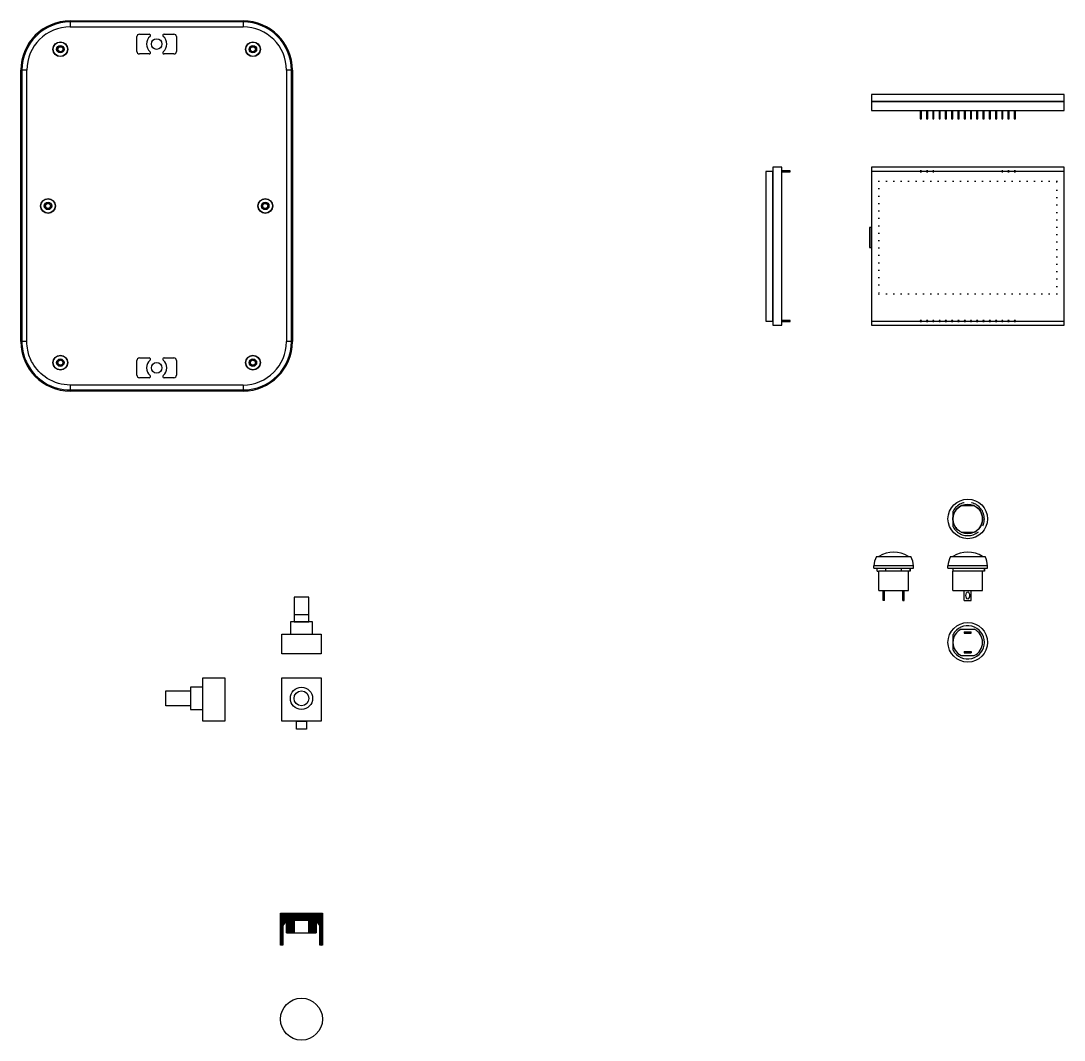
# Model space of a CAD drawing. Header units: millimetres. Extents: x 55 to 809, y 40 to 566.
# Drawn here: x 386.3 to 808.9, y 61.5 to 474.5 of the extents above; entities that cross this region are included whole.
import ezdxf

# ---------------------------------------------------------------- set-up
doc = ezdxf.new("R2010")
doc.units = ezdxf.units.MM
doc.linetypes.add('ACAD_ISO02W100', pattern=[15, 12, -3])
doc.linetypes.add('ACAD_ISO07W100', pattern=[3, 0.1, -2.9])
doc.layers.get('0').update_dxf_attribs({"lineweight": 25, "true_color": 0xffffff})
for name, color, linetype, lineweight, true_color in [('back_outline', 7, 'Continuous', 25, 0x000000), ('disp_outline', 7, 'Continuous', 25, 0x000000), ('disp_VA', 7, 'ACAD_ISO07W100', 25, 0x000000), ('FL13N_back', 1, 'ACAD_ISO02W100', 25, 0xff0000), ('FL13N_outline', 7, 'Continuous', 25, 0x000000), ('mentor', 7, 'Continuous', 25, 0x000000), ('PEC16_outline', 7, 'Continuous', 25, 0x000000), ('Visible (ISO)', 7, 'Continuous', 25, 0xffffff), ('Visible Narrow (ISO)', 7, 'Continuous', 25, 0xffffff)]:
    doc.layers.add(name, color=color, linetype=linetype, lineweight=lineweight, true_color=true_color)

# ---------------------------------------------------------------- blocks, each defined once
blk = doc.blocks.new('FL13N_F')
at = {"layer": 'FL13N_back'}
for p, q in [((-2.62, 5.4), (2.62, 5.4)), ((-5.95, -3.19), (-5.95, 3.19)), ((-2.62, -5.4), (2.62, -5.4))]:
    blk.add_line(p, q, dxfattribs=at)
for radius, start, end in [(6, 115.8419, 244.1581), (6.75, 208.1784, 151.8216), (6, 295.8419, 64.1581)]:
    blk.add_arc((0, 0), radius, start, end, dxfattribs=at)
at = {"layer": 'FL13N_outline'}
for radius in [8, 6]:
    blk.add_circle((0, 0), radius, dxfattribs=at)
blk = doc.blocks.new('FL13N_B')
at = {"layer": 'FL13N_outline'}
for p, q in [((-2.62, 5.4), (2.62, 5.4)), ((-5.95, -3.19), (-5.95, 3.19)), ((-1.4, 4.21), (1.4, 4.21)), ((-1.4, 4.21), (-1.4, 3.71)), ((-1.4, 3.71), (1.4, 3.71)), ((1.4, 3.71), (1.4, 4.21)), ((-1.4, -3.71), (1.4, -3.71)), ((-1.4, -3.71), (-1.4, -4.21)), ((-1.4, -4.21), (1.4, -4.21)), ((1.4, -3.71), (1.4, -4.21)), ((-2.62, -5.4), (2.62, -5.4))]:
    blk.add_line(p, q, dxfattribs=at)
blk.add_circle((0, 0), 8, dxfattribs=at)
for radius, start, end in [(6, 115.8419, 244.1581), (6.75, 208.1784, 151.8216), (6, 295.8419, 64.1581)]:
    blk.add_arc((0, 0), radius, start, end, dxfattribs=at)
blk = doc.blocks.new('FL13_S1')
at = {"layer": 'FL13N_outline'}
for p, q in [((-7, 4.8), (7, 4.8)), ((-8, 0), (-8, 1)), ((8, 1), (-8, 1)), ((-8, 0), (8, 0)), ((-6.75, 0), (6.75, 0)), ((-5.95, -1.2), (-5.95, 0)), ((6.75, -1.2), (6.75, 0)), ((6.75, 0), (6.75, -1.2)), ((8, 0), (8, 1)), ((8, 0), (8, 1)), ((-6, -9), (-6, -1.2)), ((6.75, -1.2), (-5.95, -1.2)), ((6, -9), (6, -1.2)), ((-6, -9), (6, -9)), ((-1.4, -13), (-1.4, -9)), ((1.4, -13), (1.4, -9)), ((-1.4, -13), (1.4, -13))]:
    blk.add_line(p, q, dxfattribs=at)
for centre, radius, start, end in [((0.99, 0.66), 9, 152.6473, 177.8656), ((0, -4.94), 11.44, 58.3616, 121.6384), ((-0.99, 0.66), 9, 2.1344, 27.3527)]:
    blk.add_arc(centre, radius, start, end, dxfattribs=at)
blk.add_ellipse((0, -11), major_axis=(0, 1.44), ratio=0.495127, dxfattribs=at)
blk = doc.blocks.new('FL13_S2')
at = {"layer": 'FL13N_outline'}
for p, q in [((-7, 4.8), (7, 4.8)), ((-8, 0), (-8, 1)), ((8, 1), (-8, 1)), ((-8, 0), (8, 0)), ((-6.75, 0), (6.75, 0)), ((-6.75, -1.2), (-6.75, 0)), ((-3.19, -1.2), (-3.19, 0)), ((3.19, -1.2), (3.19, 0)), ((6.75, -1.2), (6.75, 0)), ((6.75, 0), (6.75, -1.2)), ((8, 0), (8, 1)), ((8, 0), (8, 1)), ((-6.75, -1.2), (-5.95, -1.2)), ((-6, -9), (-6, -1.2)), ((6.75, -1.2), (-5.95, -1.2)), ((6, -9), (6, -1.2)), ((-6, -9), (6, -9)), ((-4.21, -13), (-4.21, -9)), ((-3.71, -13), (-3.71, -9)), ((3.71, -13), (3.71, -9)), ((4.21, -13), (4.21, -9)), ((-3.71, -13), (-4.21, -13)), ((3.71, -13), (4.21, -13))]:
    blk.add_line(p, q, dxfattribs=at)
for centre, radius, start, end in [((0.99, 0.66), 9, 152.6473, 177.8656), ((0, -4.94), 11.44, 58.3616, 121.6384), ((-0.99, 0.66), 9, 2.1344, 27.3527)]:
    blk.add_arc(centre, radius, start, end, dxfattribs=at)
blk = doc.blocks.new('disp_s')
at = {"layer": 'back_outline'}
for p, q in [((6.4, 1.67), (2.8, 1.67)), ((2.8, 1.67), (2.8, -62.33)), ((2.8, 0.25), (2.8, -0.25)), ((6.4, -62.33), (6.4, 1.67)), ((9.8, 0.25), (6.4, 0.25)), ((9.8, -0.25), (9.8, 0.25)), ((6.4, -0.25), (9.8, -0.25)), ((2.8, -60.41), (2.8, -60.91)), ((2.8, -62.33), (6.4, -62.33)), ((9.8, -60.41), (6.4, -60.41)), ((6.4, -60.91), (9.8, -60.91)), ((9.8, -60.91), (9.8, -60.41))]:
    blk.add_line(p, q, dxfattribs=at)
at = {"layer": 'disp_outline'}
for p, q in [((2.8, 0), (0, 0)), ((0, 0), (0, -60.66)), ((2.8, -60.66), (2.8, 0)), ((0, -60.66), (2.8, -60.66))]:
    blk.add_line(p, q, dxfattribs=at)
blk = doc.blocks.new('disp_f')
at = {"layer": 'back_outline'}
for p, q in [((78, 0), (0, 0)), ((0, 0), (0, -64)), ((78, -64), (78, 0)), ((0, -64), (78, -64))]:
    blk.add_line(p, q, dxfattribs=at)
at = {"layer": 'disp_outline'}
for p, q in [((78, -1.67), (0, -1.67)), ((0, -1.67), (0, -62.33)), ((20.2, -1.42), (19.7, -1.42)), ((19.7, -1.42), (19.7, -1.92)), ((19.7, -1.92), (20.2, -1.92)), ((20.2, -1.92), (20.2, -1.42)), ((22.74, -1.42), (22.24, -1.42)), ((22.24, -1.42), (22.24, -1.92)), ((22.24, -1.92), (22.74, -1.92)), ((22.74, -1.92), (22.74, -1.42)), ((25.28, -1.42), (24.78, -1.42)), ((24.78, -1.42), (24.78, -1.92)), ((24.78, -1.92), (25.28, -1.92)), ((25.28, -1.92), (25.28, -1.42)), ((53.22, -1.42), (52.72, -1.42)), ((52.72, -1.42), (52.72, -1.92)), ((52.72, -1.92), (53.22, -1.92)), ((53.22, -1.92), (53.22, -1.42)), ((55.76, -1.42), (55.26, -1.42)), ((55.26, -1.42), (55.26, -1.92)), ((55.26, -1.92), (55.76, -1.92)), ((55.76, -1.92), (55.76, -1.42)), ((58.3, -1.42), (57.8, -1.42)), ((57.8, -1.42), (57.8, -1.92)), ((57.8, -1.92), (58.3, -1.92)), ((58.3, -1.92), (58.3, -1.42)), ((78, -62.33), (78, -1.67)), ((0, -24.49), (-0.8, -24.49)), ((-0.8, -24.49), (-0.8, -32.49)), ((0, -32.49), (0, -24.49)), ((-0.8, -32.49), (0, -32.49)), ((0, -62.33), (78, -62.33)), ((20.2, -62.08), (19.7, -62.08)), ((19.7, -62.08), (19.7, -62.58)), ((20.2, -62.08), (19.7, -62.08)), ((19.7, -62.08), (19.7, -62.58)), ((20.2, -62.08), (19.7, -62.08)), ((19.7, -62.08), (19.7, -62.58)), ((20.2, -62.08), (19.7, -62.08)), ((19.7, -62.08), (19.7, -62.58)), ((20.2, -62.08), (19.7, -62.08)), ((19.7, -62.08), (19.7, -62.58)), ((19.7, -62.58), (20.2, -62.58)), ((19.7, -62.58), (20.2, -62.58)), ((19.7, -62.58), (20.2, -62.58)), ((19.7, -62.58), (20.2, -62.58)), ((19.7, -62.58), (20.2, -62.58)), ((20.2, -62.58), (20.2, -62.08)), ((20.2, -62.58), (20.2, -62.08)), ((20.2, -62.58), (20.2, -62.08)), ((20.2, -62.58), (20.2, -62.08)), ((20.2, -62.58), (20.2, -62.08)), ((22.74, -62.08), (22.24, -62.08)), ((22.24, -62.08), (22.24, -62.58)), ((22.24, -62.58), (22.74, -62.58)), ((22.74, -62.58), (22.74, -62.08)), ((25.28, -62.08), (24.78, -62.08)), ((24.78, -62.08), (24.78, -62.58)), ((24.78, -62.58), (25.28, -62.58)), ((25.28, -62.58), (25.28, -62.08)), ((27.82, -62.08), (27.32, -62.08)), ((27.32, -62.08), (27.32, -62.58)), ((27.32, -62.58), (27.82, -62.58)), ((27.82, -62.58), (27.82, -62.08)), ((30.36, -62.08), (29.86, -62.08)), ((29.86, -62.08), (29.86, -62.58)), ((29.86, -62.58), (30.36, -62.58)), ((30.36, -62.58), (30.36, -62.08)), ((32.9, -62.08), (32.4, -62.08)), ((32.4, -62.08), (32.4, -62.58)), ((32.4, -62.58), (32.9, -62.58)), ((32.9, -62.58), (32.9, -62.08)), ((35.44, -62.08), (34.94, -62.08)), ((34.94, -62.08), (34.94, -62.58)), ((34.94, -62.58), (35.44, -62.58)), ((35.44, -62.58), (35.44, -62.08)), ((37.98, -62.08), (37.48, -62.08)), ((37.48, -62.08), (37.48, -62.58)), ((37.48, -62.58), (37.98, -62.58)), ((37.98, -62.58), (37.98, -62.08)), ((40.52, -62.08), (40.02, -62.08)), ((40.02, -62.08), (40.02, -62.58)), ((40.02, -62.58), (40.52, -62.58)), ((40.52, -62.58), (40.52, -62.08)), ((43.06, -62.08), (42.56, -62.08)), ((42.56, -62.08), (42.56, -62.58)), ((42.56, -62.58), (43.06, -62.58)), ((43.06, -62.58), (43.06, -62.08)), ((45.6, -62.08), (45.1, -62.08)), ((45.1, -62.08), (45.1, -62.58)), ((45.1, -62.58), (45.6, -62.58)), ((45.6, -62.58), (45.6, -62.08)), ((48.14, -62.08), (47.64, -62.08)), ((47.64, -62.08), (47.64, -62.58)), ((47.64, -62.58), (48.14, -62.58)), ((48.14, -62.58), (48.14, -62.08)), ((50.68, -62.08), (50.18, -62.08)), ((50.18, -62.08), (50.18, -62.58)), ((50.18, -62.58), (50.68, -62.58)), ((50.68, -62.58), (50.68, -62.08)), ((53.22, -62.08), (52.72, -62.08)), ((52.72, -62.08), (52.72, -62.58)), ((52.72, -62.58), (53.22, -62.58)), ((53.22, -62.58), (53.22, -62.08)), ((55.76, -62.08), (55.26, -62.08)), ((55.26, -62.08), (55.26, -62.58)), ((55.26, -62.58), (55.76, -62.58)), ((55.76, -62.58), (55.76, -62.08)), ((58.3, -62.08), (57.8, -62.08)), ((57.8, -62.08), (57.8, -62.58)), ((57.8, -62.58), (58.3, -62.58)), ((58.3, -62.58), (58.3, -62.08))]:
    blk.add_line(p, q, dxfattribs=at)
at = {"layer": 'disp_VA'}
for p, q in [((75, -5.69), (3, -5.69)), ((3, -5.69), (3, -51.29)), ((75, -51.29), (75, -5.69)), ((3, -51.29), (75, -51.29))]:
    blk.add_line(p, q, dxfattribs=at)
blk = doc.blocks.new('disp_b')
at = {"layer": 'back_outline'}
for p, q in [((78, -2.8), (0, -2.8)), ((0, -2.8), (0, -6.4)), ((78, -6.4), (78, -2.8)), ((0, -6.4), (78, -6.4))]:
    blk.add_line(p, q, dxfattribs=at)
at = {"layer": 'disp_outline'}
for p, q in [((78, 0), (0, 0)), ((0, 0), (0, -2.8)), ((78, -2.8), (78, 0)), ((0, -2.8), (78, -2.8)), ((20.2, -2.8), (19.7, -2.8)), ((22.74, -2.8), (22.24, -2.8)), ((25.28, -2.8), (24.78, -2.8)), ((27.82, -2.8), (27.32, -2.8)), ((30.36, -2.8), (29.86, -2.8)), ((32.9, -2.8), (32.4, -2.8)), ((35.44, -2.8), (34.94, -2.8)), ((37.98, -2.8), (37.48, -2.8)), ((40.52, -2.8), (40.02, -2.8)), ((43.06, -2.8), (42.56, -2.8)), ((45.6, -2.8), (45.1, -2.8)), ((48.14, -2.8), (47.64, -2.8)), ((50.68, -2.8), (50.18, -2.8)), ((53.22, -2.8), (52.72, -2.8)), ((55.76, -2.8), (55.26, -2.8)), ((58.3, -2.8), (57.8, -2.8)), ((19.7, -6.4), (19.7, -9.8)), ((20.2, -9.8), (20.2, -6.4)), ((22.24, -6.4), (22.24, -9.8)), ((22.74, -9.8), (22.74, -6.4)), ((24.78, -6.4), (24.78, -9.8)), ((25.28, -9.8), (25.28, -6.4)), ((27.32, -6.4), (27.32, -9.8)), ((27.82, -9.8), (27.82, -6.4)), ((29.86, -6.4), (29.86, -9.8)), ((30.36, -9.8), (30.36, -6.4)), ((32.4, -6.4), (32.4, -9.8)), ((32.9, -9.8), (32.9, -6.4)), ((34.94, -6.4), (34.94, -9.8)), ((35.44, -9.8), (35.44, -6.4)), ((37.48, -6.4), (37.48, -9.8)), ((37.98, -9.8), (37.98, -6.4)), ((40.02, -6.4), (40.02, -9.8)), ((40.52, -9.8), (40.52, -6.4)), ((42.56, -6.4), (42.56, -9.8)), ((43.06, -9.8), (43.06, -6.4)), ((45.1, -6.4), (45.1, -9.8)), ((45.6, -9.8), (45.6, -6.4)), ((47.64, -6.4), (47.64, -9.8)), ((48.14, -9.8), (48.14, -6.4)), ((50.18, -6.4), (50.18, -9.8)), ((50.68, -9.8), (50.68, -6.4)), ((52.72, -6.4), (52.72, -9.8)), ((53.22, -9.8), (53.22, -6.4)), ((55.26, -6.4), (55.26, -9.8)), ((55.76, -9.8), (55.76, -6.4)), ((57.8, -6.4), (57.8, -9.8)), ((58.3, -9.8), (58.3, -6.4)), ((19.7, -9.8), (20.2, -9.8)), ((22.24, -9.8), (22.74, -9.8)), ((24.78, -9.8), (25.28, -9.8)), ((27.32, -9.8), (27.82, -9.8)), ((29.86, -9.8), (30.36, -9.8)), ((32.4, -9.8), (32.9, -9.8)), ((34.94, -9.8), (35.44, -9.8)), ((37.48, -9.8), (37.98, -9.8)), ((40.02, -9.8), (40.52, -9.8)), ((42.56, -9.8), (43.06, -9.8)), ((45.1, -9.8), (45.6, -9.8)), ((47.64, -9.8), (48.14, -9.8)), ((50.18, -9.8), (50.68, -9.8)), ((52.72, -9.8), (53.22, -9.8)), ((55.26, -9.8), (55.76, -9.8)), ((57.8, -9.8), (58.3, -9.8))]:
    blk.add_line(p, q, dxfattribs=at)
blk = doc.blocks.new('pec16_face')
at = {"layer": 'PEC16_outline'}
for p, q in [((15, -3), (9, -3)), ((9, -3), (9, -13)), ((15, -13), (15, -3)), ((9, -10), (15, -10)), ((16.5, -13), (7.5, -13)), ((7.5, -13), (7.5, -18)), ((9, -13), (15, -13)), ((16.5, -18), (16.5, -13)), ((4, -18), (20, -18)), ((4, -26), (4, -18)), ((7.5, -18), (16.5, -18)), ((20, -18), (20, -26)), ((20, -26), (4, -26))]:
    blk.add_line(p, q, dxfattribs=at)
blk = doc.blocks.new('PEC16_dessus')
at = {"layer": 'PEC16_outline'}
for p, q in [((0, 0), (16, 0)), ((0, -17.6), (0, 0)), ((16, 0), (16, -17.6)), ((16, -17.6), (0, -17.6)), ((6, -17.6), (10, -17.6)), ((6, -20.8), (6, -17.6)), ((10, -20.8), (6, -20.8)), ((10, -17.6), (10, -20.8))]:
    blk.add_line(p, q, dxfattribs=at)
for radius in [4.5, 3]:
    blk.add_circle((8, -8.3), radius, dxfattribs=at)
blk = doc.blocks.new('PEC16_profil')
at = {"layer": 'PEC16_outline'}
for p, q in [((7.33, 4.86), (16.33, 4.86)), ((7.33, -12.74), (7.33, 4.86)), ((16.33, 4.86), (16.33, -12.74)), ((7.33, 1.06), (2.33, 1.06)), ((2.33, 1.06), (2.33, -7.94)), ((7.33, -7.94), (7.33, 1.06)), ((-7.67, -6.44), (-7.67, -0.44)), ((-7.67, -0.44), (2.33, -0.44)), ((2.33, -0.44), (2.33, -6.44)), ((2.33, -6.44), (-7.67, -6.44)), ((2.33, -7.94), (7.33, -7.94)), ((16.33, -12.74), (7.33, -12.74))]:
    blk.add_line(p, q, dxfattribs=at)
blk = doc.blocks.new('mentor')
at = {"layer": 'mentor'}
h = blk.add_hatch(dxfattribs=at)
h.set_pattern_fill('ANSI32', color=256, scale=0.2, style=0)
h.set_pattern_definition([(45, (0, 0), (-0.0883883, 0.0883883), [])])
h.paths.add_polyline_path([(-8.5, -5), (-8.5, 8), (8.5, 8), (8.5, -5), (7.5, -5), (7.5, 3), (6, 5), (6, 0), (3, 0), (3, 5), (-3, 5), (-3, 0), (-6, 0), (-6, 5), (-7.5, 3), (-7.5, -5)])
blk.add_line((-6, 0), (6, 0), dxfattribs=at)
blk.add_lwpolyline([(-8.5, -5), (-8.5, 8), (8.5, 8), (8.5, -5), (7.5, -5), (7.5, 3), (6, 5), (6, 0), (3, 0), (3, 5), (-3, 5), (-3, 0), (-6, 0), (-6, 5), (-7.5, 3), (-7.5, -5)], close=True, dxfattribs=at)

msp = doc.modelspace()

# ---------------------------------------------------------------- linework, layer by layer
msp.add_circle((500, 70), 8.5)
at = {"layer": 'Visible (ISO)'}
for p, q in [((406.34, 474.54), (476.34, 474.54)), ((434.34, 469.14), (438.35, 469.14)), ((444.32, 469.14), (448.34, 469.14)), ((433.34, 462.14), (433.34, 468.14)), ((449.34, 468.14), (449.34, 462.14)), ((438.35, 461.14), (434.34, 461.14)), ((448.34, 461.14), (444.32, 461.14)), ((386.34, 344.54), (386.34, 454.54)), ((496.34, 454.54), (496.34, 344.54)), ((433.34, 330.94), (433.34, 336.94)), ((434.34, 337.94), (438.35, 337.94)), ((444.32, 337.94), (448.34, 337.94)), ((449.34, 336.94), (449.34, 330.94)), ((438.35, 329.94), (434.34, 329.94)), ((448.34, 329.94), (444.32, 329.94)), ((476.34, 324.54), (406.34, 324.54))]:
    msp.add_line(p, q, dxfattribs=at)
for centre, radius in [((402.34, 463.04), 3), ((402.34, 463.04), 2.9), ((441.34, 465.14), 2.15), ((480.34, 463.04), 3), ((480.34, 463.04), 2.9), ((402.34, 463.04), 1.5), ((402.34, 463.04), 1.35), ((402.34, 463.04), 1.01), ((480.34, 463.04), 1.5), ((480.34, 463.04), 1.35), ((480.34, 463.04), 1.01), ((397.34, 399.54), 3), ((397.34, 399.54), 2.9), ((485.34, 399.54), 3), ((485.34, 399.54), 2.9), ((397.34, 399.54), 1.5), ((397.34, 399.54), 1.35), ((397.34, 399.54), 1.01), ((485.34, 399.54), 1.5), ((485.34, 399.54), 1.35), ((485.34, 399.54), 1.01), ((402.34, 336.04), 3), ((402.34, 336.04), 2.9), ((480.34, 336.04), 3), ((480.34, 336.04), 2.9), ((402.34, 336.04), 1.5), ((402.34, 336.04), 1.35), ((402.34, 336.04), 1.01), ((441.34, 333.94), 2.15), ((480.34, 336.04), 1.5), ((480.34, 336.04), 1.35), ((480.34, 336.04), 1.01)]:
    msp.add_circle(centre, radius, dxfattribs=at)
for centre, radius, start, end in [((406.34, 454.54), 20, 90, 180), ((476.34, 454.54), 20, 0, 90), ((434.34, 468.14), 1, 90, 180), ((438.35, 468.64), 0.5, 310.4591, 90), ((444.32, 468.64), 0.5, 90, 229.5409), ((448.34, 468.14), 1, 0, 90), ((441.34, 465.14), 4.1, 130.4591, 229.5409), ((441.34, 465.14), 4.1, 310.4591, 49.5409), ((434.34, 462.14), 1, 180, 270), ((438.35, 461.64), 0.5, 270, 49.5409), ((444.32, 461.64), 0.5, 130.4591, 270), ((448.34, 462.14), 1, 270, 0), ((406.34, 344.54), 20, 180, 270), ((476.34, 344.54), 20, 270, 0), ((434.34, 336.94), 1, 90, 180), ((441.34, 333.94), 4.1, 130.4591, 229.5409), ((438.35, 337.44), 0.5, 310.4591, 90), ((444.32, 337.44), 0.5, 90, 229.5409), ((441.34, 333.94), 4.1, 310.4591, 49.5409), ((448.34, 336.94), 1, 0, 90), ((434.34, 330.94), 1, 180, 270), ((438.35, 330.44), 0.5, 270, 49.5409), ((444.32, 330.44), 0.5, 130.4591, 270), ((448.34, 330.94), 1, 270, 0)]:
    msp.add_arc(centre, radius, start, end, dxfattribs=at)
at = {"layer": 'Visible Narrow (ISO)'}
for p, q in [((406.34, 474.54), (406.34, 474.11)), ((476.34, 474.11), (406.34, 474.11)), ((406.34, 474.11), (406.34, 472.11)), ((476.34, 474.54), (476.34, 474.11)), ((476.34, 474.11), (476.34, 472.11)), ((406.34, 472.11), (476.34, 472.11)), ((386.34, 454.54), (386.77, 454.54)), ((386.77, 454.54), (386.77, 344.54)), ((388.77, 454.54), (386.77, 454.54)), ((388.77, 344.54), (388.77, 454.54)), ((493.91, 454.54), (493.91, 344.54)), ((495.91, 454.54), (493.91, 454.54)), ((495.91, 344.54), (495.91, 454.54)), ((495.91, 454.54), (496.34, 454.54)), ((386.34, 344.54), (386.77, 344.54)), ((388.77, 344.54), (386.77, 344.54)), ((495.91, 344.54), (493.91, 344.54)), ((496.34, 344.54), (495.91, 344.54)), ((476.34, 326.97), (406.34, 326.97)), ((406.34, 326.97), (406.34, 324.97)), ((476.34, 326.97), (476.34, 324.97)), ((406.34, 324.97), (476.34, 324.97)), ((406.34, 324.54), (406.34, 324.97)), ((476.34, 324.54), (476.34, 324.97))]:
    msp.add_line(p, q, dxfattribs=at)
for centre, radius, start, end in [((406.34, 454.54), 19.57, 90, 180), ((476.34, 454.54), 19.57, 0, 90), ((406.34, 454.54), 17.57, 90, 180), ((476.34, 454.54), 17.57, 0, 90), ((476.34, 344.54), 19.57, 270, 0), ((476.34, 344.54), 17.57, 270, 0)]:
    msp.add_arc(centre, radius, start, end, dxfattribs=at)
for points, knots in [([(386.77, 344.54), (386.77, 343.26), (386.89, 341.98), (387.55, 338.7), (388.26, 336.76), (390.88, 332.1), (393.21, 329.66), (399.11, 325.99), (402.72, 324.97), (406.34, 324.97)], [-2.745775, -2.745775, -2.745775, -2.745775, -2.402553, -2.402553, -1.853398, -1.853398, -0.97475, -0.97475, 0, 0, 0, 0]), ([(406.34, 326.97), (403.09, 326.97), (399.84, 327.89), (394.55, 331.18), (392.46, 333.37), (390.11, 337.56), (389.47, 339.29), (388.88, 342.24), (388.77, 343.39), (388.77, 344.54)], [0, 0, 0, 0, 0.97475, 0.97475, 1.853398, 1.853398, 2.402553, 2.402553, 2.745775, 2.745775, 2.745775, 2.745775])]:
    msp.add_open_spline(points, degree=3, knots=knots, dxfattribs=at)

# ---------------------------------------------------------------- block references
for name, p in [('FL13N_F', (769.88, 272.7)), ('FL13_S2', (739.88, 252.7)), ('FL13_S1', (769.88, 252.7)), ('FL13N_B', (769.88, 222.7))]:
    msp.add_blockref(name, p)
at = {"layer": 'disp_outline'}
for name, p in [('disp_b', (730.93, 444.66)), ('disp_s', (688.13, 413.56)), ('disp_f', (730.93, 415.23))]:
    msp.add_blockref(name, p, dxfattribs=at)
at = {"layer": 'mentor'}
msp.add_blockref('mentor', (500, 105), dxfattribs=at)
at = {"layer": 'PEC16_outline'}
for name, p in [('pec16_face', (488, 244)), ('PEC16_profil', (452.67, 203.44)), ('PEC16_dessus', (492, 208.3))]:
    msp.add_blockref(name, p, dxfattribs=at)

doc.saveas('drawing.dxf')
